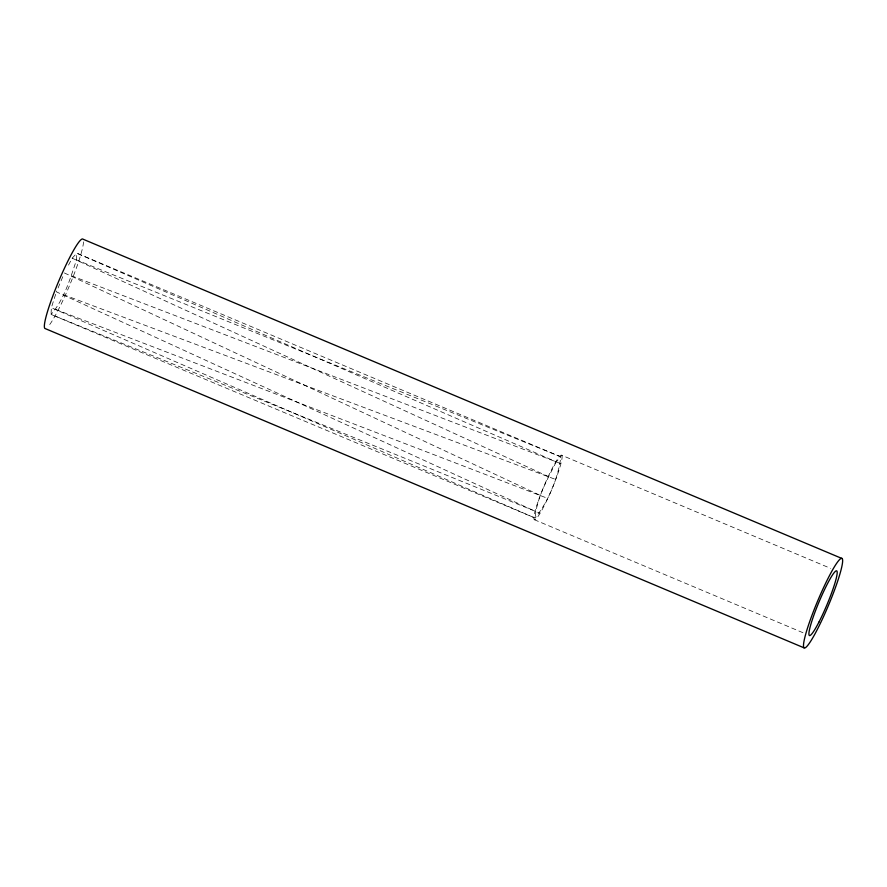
<?xml version="1.0" encoding="UTF-8"?>
<svg xmlns="http://www.w3.org/2000/svg" width="887" height="887" viewBox="0 0 887 887"><rect width="100%" height="100%" fill="white"/><g stroke="black" fill="none" stroke-linecap="round" stroke-linejoin="round"><path stroke-width="0.67" stroke-dasharray="4.43 3.33" d="M55.648 294.318L51.346 307.722L51.058 314.43L535.127 518.075C548.621 500.8 558.012 478.581 560.872 456.849L76.803 253.194L72.169 258.184L67.379 267.275M76.526 259.913L76.803 253.194L556.238 461.828L560.872 456.849L76.526 259.913C70.095 278.74 64.352 299.218 51.058 314.43L539.762 513.096M556.238 461.828C547.312 479.579 536.646 497.973 535.127 518.075L51.346 307.722M62.8 276.744L56.435 291.878L535.415 511.367M63.476 294.672L555.495 479.401M71.437 275.757L560.584 463.557M55.693 309.452L547.545 498.317M561.77 455.275A35.059 4.202 -67.2 0 1 543.875 506.366A35.059 4.202 -67.2 0 1 538.354 500.756A35.059 4.202 -67.2 0 1 561.77 455.275L830.465 568.312M534.229 519.66L804.199 633.229M72.169 258.184L548.454 476.607M64.385 272.963L540.505 495.523M83.511 241.874A48.597 5.832 -67.2 0 1 69.596 285.381A48.597 5.832 -67.2 0 1 47.987 326.76"/><path stroke-width="1.33" d="M842.151 558.566A48.597 5.832 -67.2 0 0 809.687 621.61A48.597 5.832 -67.2 0 0 817.359 629.382A48.597 5.832 -67.2 0 0 842.151 558.566L83.023 239.191A48.597 5.832 -67.2 0 0 59.507 279.327A48.597 5.832 -67.2 0 0 44.849 328.434L803.977 647.809M818.945 622.086A35.059 4.202 -67.2 0 0 836.84 570.995A35.059 4.202 -67.2 0 0 813.412 616.476A35.059 4.202 -67.2 0 0 818.945 622.086"/></g></svg>
